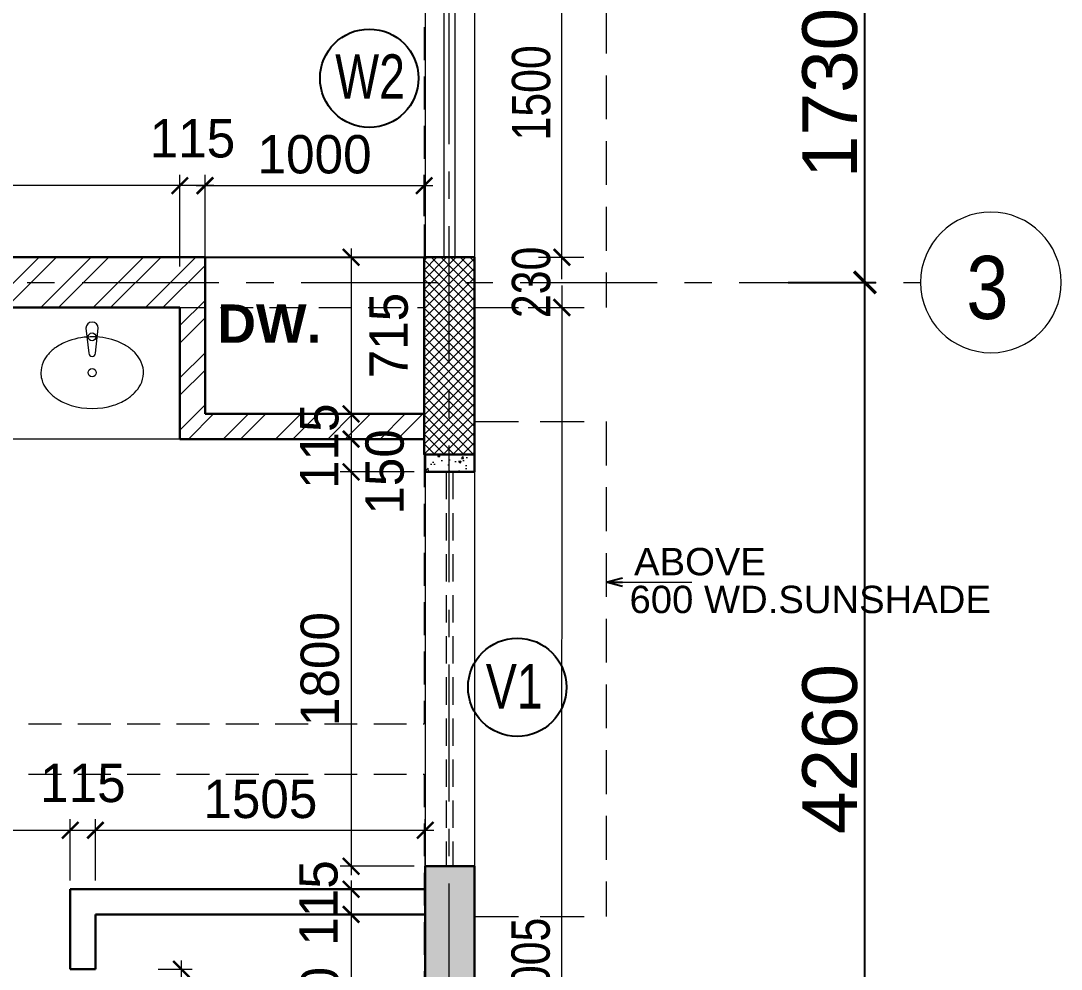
# Model space of a CAD drawing. Header units: millimetres. Extents: x -286480 to 108094, y -227925 to 10018.
# Drawn here: x -8674 to -3926, y -135334 to -131005 of the extents above; entities that cross this region are included whole.
import ezdxf
from ezdxf.enums import TextEntityAlignment as Align

# ---------------------------------------------------------------- set-up
doc = ezdxf.new("R2010")
doc.units = ezdxf.units.MM
doc.header["$LTSCALE"] = 100
doc.header["$MEASUREMENT"] = 0
doc.header["$PDMODE"] = 67
for name, pattern in [('CENTER', [2, 1.25, -0.25, 0.25, -0.25]), ('DASHED', [0.75, 0.5, -0.25]), ('DASHED2', [0.375, 0.25, -0.125])]:
    doc.linetypes.add(name, pattern=pattern)
doc.layers.get('0').update_dxf_attribs({"lineweight": 25})
for name, color, linetype, lineweight in [('A-ANNO-COLUMN-HATCH', 253, 'Continuous', 9), ('A-ANNO-FIXTURE', 31, 'Continuous', 15), ('A-ANNO-GRID', 251, 'CENTER', 9), ('A-ANNO-TEXT', 7, 'Continuous', 25), ('A-ANNO-WALL', 1, 'Continuous', 30), ('AAC BLOCK HATCH', 253, 'Continuous', 5), ('ACC BLOCK', 211, 'Continuous', 30), ('beam', 3, 'Continuous', 20), ('dim', 7, 'Continuous', 13), ('DW-NO', 7, 'Continuous', 25), ('GLASS', 150, 'Continuous', 5), ('GRID TAB', 21, 'Continuous', 5), ('projection', 200, 'DASHED', 18), ('S-COL', 4, 'Continuous', 30), ('text', 7, 'Continuous', 9), ('WALL HATCH', 24, 'Continuous', 9)]:
    doc.layers.add(name, color=color, linetype=linetype, lineweight=lineweight)
doc.layers.add('DIM1', color=132, linetype='Continuous')
doc.styles.add('ARIAL', font='arial.ttf', dxfattribs={"width": 0.8})
doc.styles.add('CENTURY-GOTHIC', font='GOTHIC.TTF', dxfattribs={"height": 175})
doc.styles.add('GOTHIC-TITLE', font='GOTHIC.TTF', dxfattribs={"width": 0.9, "height": 20})
doc.styles.add('SIZE', font='arial.ttf', dxfattribs={"width": 0.75, "height": 200})
doc.styles.get("Standard").update_dxf_attribs({"font": 'sanss___.ttf'})
doc.styles.add('Tower', font='arial.ttf', dxfattribs={"height": 250})
doc.dimstyles.new('1.125', dxfattribs={"dimtxt": 175, "dimasz": 75, "dimexe": 50, "dimexo": 50, "dimgap": 50, "dimtad": 1, "dimdec": 0, "dimrnd": 5, "dimzin": 0, "dimdsep": 46, "dimtxsty": 'CENTURY-GOTHIC', "dimblk": 'ARCHTICK', "dimcen": 5, "dimdle": 40, "dimclrd": 256, "dimclre": 8, "dimclrt": 213, "dimadec": 0, "dimazin": 0, "dimtfac": 1, "dimtdec": 0, "dimtofl": 0, "dimtmove": 2, "dimatfit": 2, "dimldrblk": 'OPEN30', "dimfxl": 80, "dimtolj": 1, "dimtzin": 0, "dimlwd": 15, "dimlwe": 9, "dimarcsym": 1})
doc.dimstyles.new('D 75', dxfattribs={"dimtxt": 175, "dimasz": 75, "dimexe": 100, "dimexo": 100, "dimgap": 50, "dimtad": 1, "dimdec": 0, "dimrnd": 5, "dimzin": 0, "dimdsep": 46, "dimtxsty": 'ARIAL', "dimblk": 'ARCHTICK', "dimcen": 0.09, "dimdle": 100, "dimclrd": 256, "dimclrt": 256, "dimadec": 0, "dimazin": 0, "dimtfac": 1, "dimtdec": 0, "dimtix": 1, "dimtofl": 0, "dimtmove": 1, "dimatfit": 3, "dimfxl": 135, "dimtolj": 1, "dimtzin": 0, "dimlwd": 9, "dimlwe": 9, "dimarcsym": 0})
doc.dimstyles.new('IIITD_WD_L @ 100', dxfattribs={"dimscale": 100, "dimtxt": 2.5, "dimasz": 1, "dimexe": 0.5, "dimexo": 0.25, "dimgap": 0.3, "dimtad": 1, "dimdec": 0, "dimrnd": 1, "dimzin": 0, "dimdsep": 46, "dimtxsty": 'Standard', "dimblk": 'ARCHTICK', "dimcen": 0.2, "dimdle": 1, "dimclrd": 8, "dimclre": 8, "dimadec": 0, "dimazin": 0, "dimtfac": 1, "dimtdec": 0, "dimtofl": 0, "dimtmove": 0, "dimatfit": 0, "dimfxl": 2, "dimtolj": 1, "dimtzin": 0, "dimlwd": -1, "dimlwe": -1, "dimarcsym": 0})
pattern_1 = [(50, (250.085, -34477.53), (107.58903, -9.41282), [11.25, -123.75]), (355, (250.09, -34477.53), (-20.8127, 112.82882), [9, -99]), (100.45144, (259.05, -34478.31), (86.77633, 103.416), [9.56103, -105.17132]), (46.1842, (250.09, -34447.53), (160.0862, -24.8279), [16.875, -185.625]), (96.63564, (263.43, -34449.6), (140.1993, 146.1178), [14.34155, -157.75706]), (351.18416, (250.09, -34447.53), (140.1993, 146.1178), [13.5, -148.5]), (21, (265.085, -34455.03), (89.53606, -60.39283), [11.25, -123.75]), (326, (265.09, -34455.03), (36.4973, 108.77251), [9, -99]), (71.45144, (272.55, -34460.06), (126.03336, 48.37967), [9.56103, -105.17132]), (37.5, (250.085, -34477.53), (1.823978, 49.934078), [0, -97.8, 0, -100.5, 0, -99.375]), (7.5, (250.085, -34477.53), (39.46043, 59.161757), [0, -57.3, 0, -95.55, 0, -37.875]), (327.5, (216.635, -34477.53), (80.073365, -3.38323), [0, -37.5, 0, -117, 0, -155.25]), (317.5, (201.635, -34477.53), (87.477925, 15.015747), [0, -48.75, 0, -77.7, 0, -110.25])]

# ---------------------------------------------------------------- blocks, each defined once
blk = doc.blocks.new('_ArchTick')
at = {"const_width": 0.15}
blk.add_lwpolyline([(-0.5, -0.5), (0.5, 0.5)], dxfattribs=at)
blk = doc.blocks.new('*D318')
at = {"layer": 'Defpoints', "color": 0, "ltscale": 0.1, "transparency": 16777216}
for p in [(-6457.7, -132313.8), (-6421.7, -138319.2, 11.6), (-6209, -138319.4)]:
    blk.add_point(p, dxfattribs=at)
at = {"layer": 'dim', "lineweight": 9, "ltscale": 0.1, "transparency": 16777216}
blk.add_line((-6204.6, -132214), (-6209.1, -138419.4), dxfattribs=at)
at = {"layer": 'dim', "color": 0, "lineweight": 9, "ltscale": 0.1, "transparency": 16777216}
for p, q in [((-6357.7, -132313.9), (-6104.7, -132314.1)), ((-6321.7, -138319.3), (-6109, -138319.4))]:
    blk.add_line(p, q, dxfattribs=at)
at = {"layer": 'dim', "lineweight": 9, "ltscale": 0.1, "transparency": 16777216, "xscale": 75, "yscale": 75, "zscale": 75}
for p, rotation in [((-6204.7, -132314), 89.95871257011103), ((-6209, -138319.4), 269.9587125701111)]:
    blk.add_blockref('_ArchTick', p, dxfattribs=dict(at, rotation=rotation))
at = {"layer": 'dim', "ltscale": 0.1, "transparency": 16777216, "insert": (-6346.2, -135316.6), "char_height": 175, "attachment_point": 5, "rotation": 89.9587, "style": 'ARIAL'}
blk.add_mtext('\\A1;6005', dxfattribs=at)
blk = doc.blocks.new('*D320')
at = {"layer": 'Defpoints', "color": 0, "ltscale": 0.1, "transparency": 16777216}
for p in [(-6411.9, -132084.3), (-6204.6, -132084.3), (-6447.7, -132313.8, 3)]:
    blk.add_point(p, dxfattribs=at)
at = {"layer": 'dim', "lineweight": 9, "ltscale": 0.1, "transparency": 16777216}
for p, q in [((-6204.6, -132084.3), (-6204.6, -132009.3)), ((-6204.6, -132313.8), (-6204.6, -132388.8))]:
    blk.add_line(p, q, dxfattribs=at)
at = {"layer": 'dim', "color": 0, "lineweight": 9, "ltscale": 0.1, "transparency": 16777216}
for p, q in [((-6311.9, -132084.3), (-6104.6, -132084.3)), ((-6347.7, -132313.8), (-6104.6, -132313.8))]:
    blk.add_line(p, q, dxfattribs=at)
at = {"layer": 'dim', "lineweight": 9, "ltscale": 0.1, "transparency": 16777216, "xscale": 75, "yscale": 75, "zscale": 75}
for p, rotation in [((-6204.6, -132084.3), 270), ((-6204.6, -132313.8), 90)]:
    blk.add_blockref('_ArchTick', p, dxfattribs=dict(at, rotation=rotation))
at = {"layer": 'dim', "ltscale": 0.1, "transparency": 16777216, "insert": (-6344, -132199.1), "char_height": 175, "attachment_point": 5, "rotation": 90, "style": 'ARIAL'}
blk.add_mtext('\\A1;230', dxfattribs=at)
blk = doc.blocks.new('*D321')
at = {"layer": 'Defpoints', "color": 0, "ltscale": 0.1, "transparency": 16777216}
for p in [(-6540.9, -130583.6), (-6204.6, -130583.6), (-6401.9, -132084.3)]:
    blk.add_point(p, dxfattribs=at)
at = {"layer": 'dim', "lineweight": 9, "ltscale": 0.1, "transparency": 16777216}
blk.add_line((-6204.6, -132184.3), (-6204.6, -130483.6), dxfattribs=at)
at = {"layer": 'dim', "color": 0, "lineweight": 9, "ltscale": 0.1, "transparency": 16777216}
for p, q in [((-6440.9, -130583.6), (-6104.6, -130583.6)), ((-6301.9, -132084.3), (-6104.6, -132084.3))]:
    blk.add_line(p, q, dxfattribs=at)
at = {"layer": 'dim', "lineweight": 9, "ltscale": 0.1, "transparency": 16777216, "xscale": 75, "yscale": 75, "zscale": 75}
for p, rotation in [((-6204.6, -130583.6), 90), ((-6204.6, -132084.3), 270)]:
    blk.add_blockref('_ArchTick', p, dxfattribs=dict(at, rotation=rotation))
at = {"layer": 'dim', "ltscale": 0.1, "transparency": 16777216, "insert": (-6344, -131334), "char_height": 175, "attachment_point": 5, "rotation": 90, "style": 'ARIAL'}
blk.add_mtext('\\A1;1500', dxfattribs=at)
blk = doc.blocks.new('A$C618E22CC-flat-4')
at = {"ltscale": 0.005}
for p, q in [((229.2, -124.8), (122.1, -168.1)), ((149.2, -217.7), (243.5, -151.1))]:
    blk.add_line(p, q, dxfattribs=at)
at = {"ltscale": 0.005, "elevation": 0}
blk.add_lwpolyline([(426.4, -301.1, 0.121913), (468.7, -261.9, 0.073987), (487.8, -221.3, 0.061779), (496.1, -172.9, 0.061635), (491.2, -108.7, 0.150175), (399.1, 60.4, 0.061576), (347.8, 99.3, 0.060614), (302.5, 118.5, 0.07262), (258, 124.6, 0.233645), (164.7, 78.2, 0.076611), (143.6, 39.5, 0.064134), (133, -7.5, 0.05407), (133.6, -60, 0.177775), (237.1, -258.6, 0.063284), (289.1, -294.9, 0.062742), (334.4, -311.7, 0.075083), (378.5, -315.1, 0.10593)], format="xyb", close=True, dxfattribs=at)
at = {"ltscale": 0.005}
for centre, major_axis in [((314.1, -95.5), (8.7, -16.5)), ((170.5, -173.8), (8.3, -15.7))]:
    blk.add_ellipse(centre, major_axis=major_axis, ratio=0.999906, dxfattribs=at)
for centre, major_axis, start_param, end_param in [((236.3, -137.9), (7, -13.3), 0.014498, 3.156088), ((136.3, -192.5), (-13.2, 25), 0.038667, 3.131918)]:
    blk.add_ellipse(centre, major_axis=major_axis, ratio=0.999906, start_param=start_param, end_param=end_param, dxfattribs=at)
blk = doc.blocks.new('*D287')
at = {"layer": 'Defpoints', "color": 0, "ltscale": 0.1, "transparency": 16777216}
for p in [(-8448.2, -134700), (-9948.2, -134978.8), (-8448.2, -134978.8)]:
    blk.add_point(p, dxfattribs=at)
at = {"layer": 'dim', "color": 8, "lineweight": 9, "ltscale": 0.1, "transparency": 16777216}
for p, q in [((-9948.2, -134928.8), (-9948.2, -134650)), ((-8448.2, -134928.8), (-8448.2, -134650))]:
    blk.add_line(p, q, dxfattribs=at)
at = {"layer": 'dim', "lineweight": 15, "ltscale": 0.1, "transparency": 16777216}
blk.add_line((-9988.2, -134700), (-8408.2, -134700), dxfattribs=at)
at = {"layer": 'dim', "lineweight": 15, "ltscale": 0.1, "transparency": 16777216, "xscale": 75, "yscale": 75, "zscale": 75, "rotation": 180}
blk.add_blockref('_ArchTick', (-9948.2, -134700), dxfattribs=at)
at = {"layer": 'dim', "lineweight": 15, "ltscale": 0.1, "transparency": 16777216, "xscale": 75, "yscale": 75, "zscale": 75}
blk.add_blockref('_ArchTick', (-8448.2, -134700), dxfattribs=at)
at = {"layer": 'dim', "color": 213, "ltscale": 0.1, "transparency": 16777216, "insert": (-9198.2, -134558.1), "char_height": 175, "attachment_point": 5, "style": 'CENTURY-GOTHIC'}
blk.add_mtext('\\A1;1500', dxfattribs=at)
blk = doc.blocks.new('_Open30')
at = {"color": 0, "linetype": 'ByBlock', "lineweight": -2}
for p, q in [((-1, 0.268), (0, 0)), ((0, 0), (-1, -0.268)), ((0, 0), (-1, 0))]:
    blk.add_line(p, q, dxfattribs=at)
blk = doc.blocks.new('*D288')
at = {"layer": 'Defpoints', "color": 0, "ltscale": 0.1, "transparency": 16777216}
for p in [(-8333.2, -134700), (-8448.2, -134978.8), (-8333.2, -134978.8)]:
    blk.add_point(p, dxfattribs=at)
at = {"layer": 'dim', "color": 8, "lineweight": 9, "ltscale": 0.1, "transparency": 16777216}
for p, q in [((-8448.2, -134928.8), (-8448.2, -134650)), ((-8333.2, -134928.8), (-8333.2, -134650))]:
    blk.add_line(p, q, dxfattribs=at)
at = {"layer": 'dim', "lineweight": 15, "ltscale": 0.1, "transparency": 16777216}
blk.add_line((-8488.2, -134700), (-8293.2, -134700), dxfattribs=at)
at = {"layer": 'dim', "lineweight": 15, "ltscale": 0.1, "transparency": 16777216, "xscale": 75, "yscale": 75, "zscale": 75, "rotation": 180}
blk.add_blockref('_ArchTick', (-8448.2, -134700), dxfattribs=at)
at = {"layer": 'dim', "lineweight": 15, "ltscale": 0.1, "transparency": 16777216, "xscale": 75, "yscale": 75, "zscale": 75}
blk.add_blockref('_ArchTick', (-8333.2, -134700), dxfattribs=at)
at = {"layer": 'dim', "color": 213, "ltscale": 0.1, "transparency": 16777216, "insert": (-8390.7, -134485.3), "char_height": 175, "attachment_point": 5, "style": 'CENTURY-GOTHIC'}
blk.add_mtext('\\A1;115', dxfattribs=at)
blk = doc.blocks.new('*D289')
at = {"layer": 'Defpoints', "color": 0, "ltscale": 0.1, "transparency": 16777216}
for p in [(-6828.2, -134700), (-8333.2, -134978.8), (-6828.2, -134978.8)]:
    blk.add_point(p, dxfattribs=at)
at = {"layer": 'dim', "color": 8, "lineweight": 9, "ltscale": 0.1, "transparency": 16777216}
for p, q in [((-8333.2, -134928.8), (-8333.2, -134650)), ((-6828.2, -134928.8), (-6828.2, -134650))]:
    blk.add_line(p, q, dxfattribs=at)
at = {"layer": 'dim', "lineweight": 15, "ltscale": 0.1, "transparency": 16777216}
blk.add_line((-8373.2, -134700), (-6788.2, -134700), dxfattribs=at)
at = {"layer": 'dim', "lineweight": 15, "ltscale": 0.1, "transparency": 16777216, "xscale": 75, "yscale": 75, "zscale": 75, "rotation": 180}
blk.add_blockref('_ArchTick', (-8333.2, -134700), dxfattribs=at)
at = {"layer": 'dim', "lineweight": 15, "ltscale": 0.1, "transparency": 16777216, "xscale": 75, "yscale": 75, "zscale": 75}
blk.add_blockref('_ArchTick', (-6828.2, -134700), dxfattribs=at)
at = {"layer": 'dim', "color": 213, "ltscale": 0.1, "transparency": 16777216, "insert": (-7580.7, -134558.1), "char_height": 175, "attachment_point": 5, "style": 'CENTURY-GOTHIC'}
blk.add_mtext('\\A1;1505', dxfattribs=at)
blk = doc.blocks.new('*D248')
at = {"layer": 'Defpoints', "color": 0, "ltscale": 0.1, "transparency": 16777216}
for p in [(-6833.2, -131757.3), (-6833.2, -131947.1), (-7833.2, -132157.5)]:
    blk.add_point(p, dxfattribs=at)
at = {"layer": 'dim', "color": 8, "lineweight": 9, "ltscale": 0.1, "transparency": 16777216}
for p, q in [((-7833.2, -132107.5), (-7833.2, -131707.3)), ((-6833.2, -131897.1), (-6833.2, -131707.3))]:
    blk.add_line(p, q, dxfattribs=at)
at = {"layer": 'dim', "lineweight": 15, "ltscale": 0.1, "transparency": 16777216}
blk.add_line((-7873.2, -131757.3), (-6793.2, -131757.3), dxfattribs=at)
at = {"layer": 'dim', "lineweight": 15, "ltscale": 0.1, "transparency": 16777216, "xscale": 75, "yscale": 75, "zscale": 75, "rotation": 180}
blk.add_blockref('_ArchTick', (-7833.2, -131757.3), dxfattribs=at)
at = {"layer": 'dim', "lineweight": 15, "ltscale": 0.1, "transparency": 16777216, "xscale": 75, "yscale": 75, "zscale": 75}
blk.add_blockref('_ArchTick', (-6833.2, -131757.3), dxfattribs=at)
at = {"layer": 'dim', "color": 213, "ltscale": 0.1, "transparency": 16777216, "insert": (-7333.2, -131615.4), "char_height": 175, "attachment_point": 5, "style": 'CENTURY-GOTHIC'}
blk.add_mtext('\\A1;1000', dxfattribs=at)
blk = doc.blocks.new('*D249')
at = {"layer": 'Defpoints', "color": 0, "ltscale": 0.1, "transparency": 16777216}
for p in [(-7948.2, -131757.3), (-7948.2, -132177.1), (-7833.2, -132157.5)]:
    blk.add_point(p, dxfattribs=at)
at = {"layer": 'dim', "color": 8, "lineweight": 9, "ltscale": 0.1, "transparency": 16777216}
for p, q in [((-7948.2, -132127.1), (-7948.2, -131707.3)), ((-7833.2, -132107.5), (-7833.2, -131707.3))]:
    blk.add_line(p, q, dxfattribs=at)
at = {"layer": 'dim', "lineweight": 15, "ltscale": 0.1, "transparency": 16777216}
blk.add_line((-7793.2, -131757.3), (-7988.2, -131757.3), dxfattribs=at)
at = {"layer": 'dim', "lineweight": 15, "ltscale": 0.1, "transparency": 16777216, "xscale": 75, "yscale": 75, "zscale": 75, "rotation": 180}
blk.add_blockref('_ArchTick', (-7948.2, -131757.3), dxfattribs=at)
at = {"layer": 'dim', "lineweight": 15, "ltscale": 0.1, "transparency": 16777216, "xscale": 75, "yscale": 75, "zscale": 75}
blk.add_blockref('_ArchTick', (-7833.2, -131757.3), dxfattribs=at)
at = {"layer": 'dim', "color": 213, "ltscale": 0.1, "transparency": 16777216, "insert": (-7890.7, -131542.6), "char_height": 175, "attachment_point": 5, "style": 'CENTURY-GOTHIC'}
blk.add_mtext('\\A1;115', dxfattribs=at)
blk = doc.blocks.new('*D250')
at = {"layer": 'Defpoints', "color": 0, "ltscale": 0.1, "transparency": 16777216}
for p in [(-10248.2, -131757.3), (-10248.2, -132177.1), (-7948.2, -132177.1)]:
    blk.add_point(p, dxfattribs=at)
at = {"layer": 'dim', "color": 8, "lineweight": 9, "ltscale": 0.1, "transparency": 16777216}
for p, q in [((-10248.2, -132127.1), (-10248.2, -131707.3)), ((-7948.2, -132127.1), (-7948.2, -131707.3))]:
    blk.add_line(p, q, dxfattribs=at)
at = {"layer": 'dim', "lineweight": 15, "ltscale": 0.1, "transparency": 16777216}
blk.add_line((-7908.2, -131757.3), (-10288.2, -131757.3), dxfattribs=at)
at = {"layer": 'dim', "lineweight": 15, "ltscale": 0.1, "transparency": 16777216, "xscale": 75, "yscale": 75, "zscale": 75, "rotation": 180}
blk.add_blockref('_ArchTick', (-10248.2, -131757.3), dxfattribs=at)
at = {"layer": 'dim', "lineweight": 15, "ltscale": 0.1, "transparency": 16777216, "xscale": 75, "yscale": 75, "zscale": 75}
blk.add_blockref('_ArchTick', (-7948.2, -131757.3), dxfattribs=at)
at = {"layer": 'dim', "color": 213, "ltscale": 0.1, "transparency": 16777216, "insert": (-9098.2, -131615.4), "char_height": 175, "attachment_point": 5, "style": 'CENTURY-GOTHIC'}
blk.add_mtext('\\A1;2300', dxfattribs=at)
blk = doc.blocks.new('*D255')
at = {"layer": 'Defpoints', "color": 0, "ltscale": 0.1, "transparency": 16777216}
for p in [(-7096.9, -132084.3), (-7166.4, -132799.3), (-7096.9, -132799.3)]:
    blk.add_point(p, dxfattribs=at)
at = {"layer": 'dim', "lineweight": 15, "ltscale": 0.1, "transparency": 16777216}
blk.add_line((-7166.4, -132044.3), (-7166.4, -132839.3), dxfattribs=at)
at = {"layer": 'dim', "color": 8, "lineweight": 9, "ltscale": 0.1, "transparency": 16777216}
for p, q in [((-7146.9, -132084.3), (-7216.4, -132084.3)), ((-7146.9, -132799.3), (-7216.4, -132799.3))]:
    blk.add_line(p, q, dxfattribs=at)
at = {"layer": 'dim', "lineweight": 15, "ltscale": 0.1, "transparency": 16777216, "xscale": 75, "yscale": 75, "zscale": 75}
for p, rotation in [((-7166.4, -132084.3), 90), ((-7166.4, -132799.3), 270)]:
    blk.add_blockref('_ArchTick', p, dxfattribs=dict(at, rotation=rotation))
at = {"layer": 'dim', "color": 213, "ltscale": 0.1, "transparency": 16777216, "insert": (-6994.2, -132441.8), "char_height": 175, "attachment_point": 5, "rotation": 90, "style": 'CENTURY-GOTHIC'}
blk.add_mtext('\\A1;715', dxfattribs=at)
blk = doc.blocks.new('*D256')
at = {"layer": 'Defpoints', "color": 0, "ltscale": 0.1, "transparency": 16777216}
for p in [(-7096.9, -132799.3), (-7166.4, -132914.3), (-6991.5, -132914.3)]:
    blk.add_point(p, dxfattribs=at)
at = {"layer": 'dim', "lineweight": 15, "ltscale": 0.1, "transparency": 16777216}
blk.add_line((-7166.4, -132759.3), (-7166.4, -132954.3), dxfattribs=at)
at = {"layer": 'dim', "color": 8, "lineweight": 9, "ltscale": 0.1, "transparency": 16777216}
for p, q in [((-7146.9, -132799.3), (-7216.4, -132799.3)), ((-7041.5, -132914.3), (-7216.4, -132914.3))]:
    blk.add_line(p, q, dxfattribs=at)
at = {"layer": 'dim', "lineweight": 15, "ltscale": 0.1, "transparency": 16777216, "xscale": 75, "yscale": 75, "zscale": 75}
for p, rotation in [((-7166.4, -132799.3), 90), ((-7166.4, -132914.3), 270)]:
    blk.add_blockref('_ArchTick', p, dxfattribs=dict(at, rotation=rotation))
at = {"layer": 'dim', "color": 213, "ltscale": 0.1, "transparency": 16777216, "insert": (-7310.6, -132947.1), "char_height": 175, "attachment_point": 5, "rotation": 90, "style": 'CENTURY-GOTHIC'}
blk.add_mtext('\\A1;115', dxfattribs=at)
blk = doc.blocks.new('*D257')
at = {"layer": 'Defpoints', "color": 0, "ltscale": 0.1, "transparency": 16777216}
for p in [(-6930.1, -134969.3), (-7166.4, -135084.3), (-6930.1, -135084.3)]:
    blk.add_point(p, dxfattribs=at)
at = {"layer": 'dim', "lineweight": 15, "ltscale": 0.1, "transparency": 16777216}
blk.add_line((-7166.4, -134929.3), (-7166.4, -135124.3), dxfattribs=at)
at = {"layer": 'dim', "color": 8, "lineweight": 9, "ltscale": 0.1, "transparency": 16777216}
for p, q in [((-6980.1, -134969.3), (-7216.4, -134969.3)), ((-6980.1, -135084.3), (-7216.4, -135084.3))]:
    blk.add_line(p, q, dxfattribs=at)
at = {"layer": 'dim', "lineweight": 15, "ltscale": 0.1, "transparency": 16777216, "xscale": 75, "yscale": 75, "zscale": 75}
for p, rotation in [((-7166.4, -134969.3), 90), ((-7166.4, -135084.3), 270)]:
    blk.add_blockref('_ArchTick', p, dxfattribs=dict(at, rotation=rotation))
at = {"layer": 'dim', "color": 213, "ltscale": 0.1, "transparency": 16777216, "insert": (-7314.5, -135032), "char_height": 175, "attachment_point": 5, "rotation": 90, "style": 'CENTURY-GOTHIC'}
blk.add_mtext('\\A1;115', dxfattribs=at)
blk = doc.blocks.new('*D258')
at = {"layer": 'Defpoints', "color": 0, "ltscale": 0.1, "transparency": 16777216}
for p in [(-6930.1, -135084.3), (-7166.4, -136084.3), (-6930.1, -136084.3)]:
    blk.add_point(p, dxfattribs=at)
at = {"layer": 'dim', "color": 8, "lineweight": 9, "ltscale": 0.1, "transparency": 16777216}
for p, q in [((-6980.1, -135084.3), (-7216.4, -135084.3)), ((-6980.1, -136084.3), (-7216.4, -136084.3))]:
    blk.add_line(p, q, dxfattribs=at)
at = {"layer": 'dim', "lineweight": 15, "ltscale": 0.1, "transparency": 16777216}
blk.add_line((-7166.4, -135044.3), (-7166.4, -136124.3), dxfattribs=at)
at = {"layer": 'dim', "lineweight": 15, "ltscale": 0.1, "transparency": 16777216, "xscale": 75, "yscale": 75, "zscale": 75}
for p, rotation in [((-7166.4, -135084.3), 90), ((-7166.4, -136084.3), 270)]:
    blk.add_blockref('_ArchTick', p, dxfattribs=dict(at, rotation=rotation))
at = {"layer": 'dim', "color": 213, "ltscale": 0.1, "transparency": 16777216, "insert": (-7308.3, -135584.3), "char_height": 175, "attachment_point": 5, "rotation": 90, "style": 'CENTURY-GOTHIC'}
blk.add_mtext('\\A1;1000', dxfattribs=at)
blk = doc.blocks.new('*D263')
at = {"layer": 'Defpoints', "color": 0, "ltscale": 0.1, "transparency": 16777216}
for p in [(-6991.5, -132914.3), (-7166.4, -133064.3), (-6930.3, -133064.3)]:
    blk.add_point(p, dxfattribs=at)
at = {"layer": 'dim', "lineweight": 15, "ltscale": 0.1, "transparency": 16777216}
blk.add_line((-7166.4, -132874.3), (-7166.4, -133104.3), dxfattribs=at)
at = {"layer": 'dim', "color": 8, "lineweight": 9, "ltscale": 0.1, "transparency": 16777216}
for p, q in [((-7041.5, -132914.3), (-7216.4, -132914.3)), ((-6980.3, -133064.3), (-7216.4, -133064.3))]:
    blk.add_line(p, q, dxfattribs=at)
at = {"layer": 'dim', "lineweight": 15, "ltscale": 0.1, "transparency": 16777216, "xscale": 75, "yscale": 75, "zscale": 75}
for p, rotation in [((-7166.4, -132914.3), 90), ((-7166.4, -133064.3), 270)]:
    blk.add_blockref('_ArchTick', p, dxfattribs=dict(at, rotation=rotation))
at = {"layer": 'dim', "color": 213, "ltscale": 0.1, "transparency": 16777216, "insert": (-7012.7, -133064.3), "char_height": 175, "attachment_point": 5, "rotation": 90, "style": 'CENTURY-GOTHIC'}
blk.add_mtext('\\A1;150', dxfattribs=at)
blk = doc.blocks.new('*D264')
at = {"layer": 'Defpoints', "color": 0, "ltscale": 0.1, "transparency": 16777216}
for p in [(-6828.2, -133064.3), (-7166.4, -134864.3), (-6828, -134864.3, 9.5)]:
    blk.add_point(p, dxfattribs=at)
at = {"layer": 'dim', "lineweight": 15, "ltscale": 0.1, "transparency": 16777216}
blk.add_line((-7166.4, -133024.3), (-7166.4, -134904.3), dxfattribs=at)
at = {"layer": 'dim', "color": 8, "lineweight": 9, "ltscale": 0.1, "transparency": 16777216}
for p, q in [((-6878.2, -133064.3), (-7216.4, -133064.3)), ((-6878, -134864.3), (-7216.4, -134864.3))]:
    blk.add_line(p, q, dxfattribs=at)
at = {"layer": 'dim', "lineweight": 15, "ltscale": 0.1, "transparency": 16777216, "xscale": 75, "yscale": 75, "zscale": 75}
for p, rotation in [((-7166.4, -133064.3), 90), ((-7166.4, -134864.3), 270)]:
    blk.add_blockref('_ArchTick', p, dxfattribs=dict(at, rotation=rotation))
at = {"layer": 'dim', "color": 213, "ltscale": 0.1, "transparency": 16777216, "insert": (-7308.3, -133964.3), "char_height": 175, "attachment_point": 5, "rotation": 90, "style": 'CENTURY-GOTHIC'}
blk.add_mtext('\\A1;1800', dxfattribs=at)
blk = doc.blocks.new('GRIDTAB')
at = {"layer": 'GRID TAB', "ltscale": 0.1}
blk.add_circle((4668008.8, 8270544.3), 334.3, dxfattribs=at)
at = {"layer": 'GRID TAB', "ltscale": 0.1, "style": 'GOTHIC-TITLE', "width": 0.9}
blk.add_attdef('1', text='', height=300, dxfattribs=at).set_placement((4667992.4, 8270418.2), align=Align.CENTER)
blk = doc.blocks.new('*D407')
at = {"layer": 'Defpoints', "color": 0, "ltscale": 0.5, "transparency": 16777216}
for p in [(-5196.4, -132199.3, 20.1), (-4821.6, -132199.3), (-5522.6, -136459.3, -0.6)]:
    blk.add_point(p, dxfattribs=at)
at = {"layer": 'DIM1', "color": 8, "ltscale": 0.5, "transparency": 16777216}
for p, q in [((-4821.6, -136559.3), (-4821.6, -132099.3)), ((-5171.4, -132199.3), (-4771.6, -132199.3)), ((-5497.6, -136459.3), (-4771.6, -136459.3))]:
    blk.add_line(p, q, dxfattribs=at)
at = {"layer": 'DIM1', "color": 8, "ltscale": 0.5, "transparency": 16777216, "xscale": 100, "yscale": 100, "zscale": 100}
for p, rotation in [((-4821.6, -132199.3), 90), ((-4821.6, -136459.3), 270)]:
    blk.add_blockref('_ArchTick', p, dxfattribs=dict(at, rotation=rotation))
at = {"layer": 'DIM1', "color": 0, "ltscale": 0.5, "transparency": 16777216, "insert": (-4980.6, -134329.3), "char_height": 250, "attachment_point": 5, "rotation": 90}
blk.add_mtext('\\A1;4260', dxfattribs=at)
blk = doc.blocks.new('*D408')
at = {"layer": 'Defpoints', "color": 0, "ltscale": 0.5, "transparency": 16777216}
for p in [(-5204.5, -130469.3, -5.7), (-4821.6, -130469.3), (-5188.2, -132199.3, 20.1)]:
    blk.add_point(p, dxfattribs=at)
at = {"layer": 'DIM1', "color": 8, "ltscale": 0.5, "transparency": 16777216}
for p, q in [((-4821.6, -132299.3), (-4821.6, -130369.3)), ((-5179.5, -130469.3), (-4771.6, -130469.3)), ((-5163.2, -132199.3), (-4771.6, -132199.3))]:
    blk.add_line(p, q, dxfattribs=at)
at = {"layer": 'DIM1', "color": 8, "ltscale": 0.5, "transparency": 16777216, "xscale": 100, "yscale": 100, "zscale": 100}
for p, rotation in [((-4821.6, -130469.3), 90), ((-4821.6, -132199.3), 270)]:
    blk.add_blockref('_ArchTick', p, dxfattribs=dict(at, rotation=rotation))
at = {"layer": 'DIM1', "color": 0, "ltscale": 0.5, "transparency": 16777216, "insert": (-4980.6, -131334.3), "char_height": 250, "attachment_point": 5, "rotation": 90}
blk.add_mtext('\\A1;1730', dxfattribs=at)
blk = doc.blocks.new('*D516')
at = {"layer": 'Defpoints', "color": 0, "ltscale": 0.1, "transparency": 16777216}
for p in [(-8097.1, -135334.3, 11.7), (-8097.1, -136084.3, 11.7), (-7941.5, -136084.3)]:
    blk.add_point(p, dxfattribs=at)
at = {"layer": 'dim', "lineweight": 15, "ltscale": 0.1, "transparency": 16777216}
blk.add_line((-7941.5, -135294.3), (-7941.5, -136124.3), dxfattribs=at)
at = {"layer": 'dim', "color": 8, "lineweight": 9, "ltscale": 0.1, "transparency": 16777216}
for p, q in [((-8047.1, -135334.3), (-7891.5, -135334.3)), ((-8047.1, -136084.3), (-7891.5, -136084.3))]:
    blk.add_line(p, q, dxfattribs=at)
at = {"layer": 'dim', "lineweight": 15, "ltscale": 0.1, "transparency": 16777216, "xscale": 75, "yscale": 75, "zscale": 75}
for p, rotation in [((-7941.5, -135334.3), 90), ((-7941.5, -136084.3), 270)]:
    blk.add_blockref('_ArchTick', p, dxfattribs=dict(at, rotation=rotation))
at = {"layer": 'dim', "color": 213, "ltscale": 0.1, "transparency": 16777216, "insert": (-8083.4, -135709.3), "char_height": 175, "attachment_point": 5, "rotation": 90, "style": 'CENTURY-GOTHIC'}
blk.add_mtext('\\A1;750', dxfattribs=at)

msp = doc.modelspace()

# ---------------------------------------------------------------- hatches: boundary and pattern name
at = {"layer": 'A-ANNO-COLUMN-HATCH', "lineweight": 9, "ltscale": 0.1}
h = msp.add_hatch(dxfattribs=at)
h.set_pattern_fill('ANSI37', color=256, scale=250)
h.set_pattern_definition([(45, (-133072.633, -60657.46), (-22.097087, 22.097087), []), (135, (-133072.633, -60657.46), (-22.097087, -22.097087), [])])
h.paths.add_polyline_path([(-6603.2, -132984.3), (-6603.2, -132084.3), (-6833.2, -132084.3), (-6833.2, -132984.3)])
at = {"layer": 'AAC BLOCK HATCH'}
h = msp.add_hatch(dxfattribs=at)
h.set_pattern_fill('AR-CONC', color=256, scale=15, style=0)
h.set_pattern_definition(pattern_1)
h.paths.add_polyline_path([(-6603.2, -132984.3), (-6828.2, -132984.3), (-6828.2, -133064.3), (-6603.2, -133064.3)])
h = msp.add_hatch(dxfattribs=at)
h.set_pattern_fill('AR-CONC', color=256, scale=15, style=0)
h.set_pattern_definition(pattern_1)
h.paths.add_polyline_path([(-6603.2, -134864.3), (-6828.2, -134864.3), (-6828.2, -137644.3), (-6603.1, -137644.3)])
at = {"layer": 'WALL HATCH', "ltscale": 0.1}
h = msp.add_hatch(dxfattribs=at)
h.set_pattern_fill('ANSI32', color=256, scale=450, style=0)
h.set_pattern_definition([(45, (0.09, -34477.53), (-119.32427, 119.32427), []), (45, (79.63, -34477.53), (-119.32427, 119.32427), [])])
h.paths.add_polyline_path([(-10248.2, -132314.3), (-7948.2, -132314.3), (-7948.2, -132914.3), (-6833.3, -132914.3), (-6833.3, -132799.3), (-7833.2, -132799.3), (-7833.2, -132084.3), (-10363.2, -132084.4), (-10363.2, -132914.3), (-10248.2, -132914.3)])

# ---------------------------------------------------------------- linework, layer by layer
at = {"ltscale": 5}
msp.add_line((-7833.2, -132084.3, 11.7), (-6833.2, -132084.3, 11.7), dxfattribs=at)
at = {"layer": 'A-ANNO-FIXTURE', "ltscale": 0.1}
msp.add_line((-7948.2, -132914.3, 11.7), (-10248.2, -132914.3, 11.7), dxfattribs=at)
at = {"layer": 'A-ANNO-GRID', "ltscale": 5}
for p, q in [((-6718.2, -140568.1, -20.7), (-6718.2, -124321.9, -20.7)), ((-30394.7, -132199.3, 11.7), (-4567.5, -132199.3, 11.7))]:
    msp.add_line(p, q, dxfattribs=at)
at = {"layer": 'A-ANNO-WALL', "ltscale": 0.1}
for p, q in [((-10363.2, -132084.3, 11.7), (-7833.2, -132084.3, 11.7)), ((-7833.2, -132084.3, 11.7), (-7833.2, -132799.3, 11.7)), ((-10248.2, -132314.3, 11.7), (-7948.2, -132314.3, 11.7)), ((-7948.2, -132314.3, 11.7), (-7948.2, -132914.3, 11.7)), ((-7948.2, -132314.3, 11.7), (-7948.2, -132914.3, 11.7)), ((-7833.2, -132799.3, 11.7), (-6833.2, -132799.3, 11.7)), ((-7948.2, -132914.3, 11.7), (-6833.2, -132914.3, 11.7)), ((-6828.2, -134969.3, 11.7), (-8448.2, -134969.3, 11.7)), ((-8448.2, -134969.3, 11.7), (-8448.2, -135334.3, 11.7)), ((-8448.2, -135084.3, 11.7), (-8448.2, -135334.3, 11.7)), ((-6828.2, -135084.3, 11.7), (-8333.2, -135084.3, 11.7)), ((-8333.2, -135084.3, 11.7), (-8333.2, -135334.3, 11.7)), ((-8333.2, -135334.3, 11.7), (-8448.2, -135334.3, 11.7))]:
    msp.add_line(p, q, dxfattribs=at)
at = {"layer": 'ACC BLOCK', "ltscale": 0.5}
for p, q in [((-6828.2, -133064.3, 11.7), (-6828.2, -132984.3, 15.7)), ((-6603.2, -132984.3, 11.7), (-6603.2, -133064.3, 23.2)), ((-6603.2, -133064.3, 11.7), (-6828.2, -133064.3, 11.7)), ((-6828.4, -137644.3, 25.1), (-6828.2, -134864.3, 21.1)), ((-6603.1, -137644.3, 23.2), (-6603.2, -134864.3, 13.4))]:
    msp.add_line(p, q, dxfattribs=at)
at = {"layer": 'ACC BLOCK', "ltscale": 0.5, "extrusion": (0.000177257, 0.059341, 0.998238)}
msp.add_line((-6828.2, -134864.3, 21.1), (-6603.2, -134864.3, 21.1), dxfattribs=at)
at = {"layer": 'beam', "linetype": 'DASHED2', "ltscale": 6}
for p, q in [((-6603.2, -129459.3, 27.5), (-6603.2, -132084.3, 11.7)), ((-6833.2, -130584.3, 20.7), (-6833.2, -132084.3, 11.7)), ((-12793.2, -132084.3, 11.7), (-6833.2, -132084.3, 11.7)), ((-11363.2, -132314.3, 11.7), (-6833.2, -132314.3, 11.7)), ((-6833.2, -132984.3, 11.7), (-6833.2, -134214, 14.7)), ((-6603.2, -132984.3, 11.7), (-6603.1, -137644.3, 23.2)), ((-11563.2, -134214.3, 11.7), (-6833.2, -134214, 32.7)), ((-11563.2, -134444.3, 11.7), (-6833.2, -134444, 32.7)), ((-6833.2, -134444, 15.3), (-6833.1, -137644.3, 23.2))]:
    msp.add_line(p, q, dxfattribs=at)
at = {"layer": 'DW-NO', "color": 51}
for centre in [(-7083.7, -131267.1, -370.9), (-6408.3, -134047.4, -138.5)]:
    msp.add_circle(centre, 224.4, dxfattribs=at)
at = {"layer": 'GLASS', "ltscale": 0.1}
for p, q in [((-6828.2, -130584.3, -20.7), (-6828.2, -132084.3, -20.7)), ((-6743.2, -130584.3, 11.7), (-6743.2, -132084.3, 11.7)), ((-6693.2, -130584.3, 11.7), (-6693.2, -132084.3, 11.7)), ((-6603.2, -130584.3, -20.7), (-6603.2, -132084.3, -20.7))]:
    msp.add_line(p, q, dxfattribs=at)
at = {"layer": 'GLASS', "ltscale": 0.1, "extrusion": (0.000177257, 0.059341, 0.998238)}
for p, q in [((-6828.2, -133064.3, 11.7), (-6828.2, -134864.3, 11.7)), ((-6603.2, -133064.3, 4), (-6603.2, -134864.3, 13.5))]:
    msp.add_line(p, q, dxfattribs=at)
at = {"layer": 'GLASS', "linetype": 'DASHED2', "ltscale": 5, "extrusion": (0.000177257, 0.059341, 0.998238)}
for p, q in [((-6732.8, -133064.3, 11.7), (-6732.7, -134864.3, 11.7)), ((-6702.8, -133064.3, 11.7), (-6702.7, -134864.3, 11.7))]:
    msp.add_line(p, q, dxfattribs=at)
at = {"layer": 'projection', "color": 21, "ltscale": 4}
for p, q in [((-6003, -130354.3, 44), (-6003, -132314.3, 35.7)), ((-6603, -132314.3, 36.7), (-6003, -132314.3, 36.7)), ((-6603, -132834.3, 11.7), (-6003, -132834.3, 11.7)), ((-6003, -132834.6, 34.6), (-6003, -135094.3, 34.6)), ((-6603, -135094.3, 21.1), (-6003, -135094.3, 21.1))]:
    msp.add_line(p, q, dxfattribs=at)
at = {"layer": 'S-COL', "ltscale": 0.1, "elevation": 11.7}
msp.add_lwpolyline([(-6603.2, -132984.3), (-6603.2, -132084.3), (-6833.2, -132084.3), (-6833.2, -132984.3)], close=True, dxfattribs=at)

# ---------------------------------------------------------------- block references
at = {"layer": 'A-ANNO-FIXTURE', "ltscale": 0.1, "extrusion": (8.53162e-12, 5.06706e-12, -1), "xscale": -1, "zscale": -1, "rotation": 118.4563556794251}
msp.add_blockref('A$C618E22CC-flat-4', (8114.6, -132380.5, -23.2), dxfattribs=at)
at = {"layer": 'GRID TAB', "color": 1}
ref = msp.add_blockref('GRIDTAB', (-4485535, 7807523.2, -13.1), dxfattribs=dict(at, xscale=-0.9600000000000005, yscale=0.9600000000000005, zscale=0.9600000000000005, rotation=180))
ref.add_attrib('1', '3', dxfattribs={"ltscale": 0.1, "height": 288, "rotation": 360, "style": 'GOTHIC-TITLE', "width": 0.9}).set_placement((-4262.4, -132366.2, -13.1), align=Align.CENTER)

# ---------------------------------------------------------------- texts
at = {"layer": 'A-ANNO-TEXT', "insert": (-7539.4, -132387.4, -181.9), "char_height": 150, "width": 2908.602, "attachment_point": 5, "style": 'Tower'}
msp.add_mtext('{\\fArial|b1|i0|c0|p34;\\H1.1667x;DW.}', dxfattribs=at)
at = {"layer": 'DW-NO', "color": 51, "style": 'SIZE', "width": 0.75}
for s, p in [('W2', (-7239, -131360.7, -370.9)), ('V1', (-6551.5, -134144.4, -138.5))]:
    msp.add_text(s, height=202.67, dxfattribs=at).set_placement(p)
at = {"layer": 'text', "color": 40}
for s, p in [('ABOVE', (-5875.1, -133536.1, 48)), ('600 WD.SUNSHADE', (-5895.8, -133708.8, 49.6))]:
    msp.add_text(s, height=125, dxfattribs=at).set_placement(p)

# ---------------------------------------------------------------- dimensions: what is measured, and where the dimension line sits
at = {"layer": 'dim', "ltscale": 0.1}
for base, p1, p2, angle, dimstyle, picture, middle in [((-6204.6, -130583.6, 11.7), (-6401.9, -132084.3, 11.7), (-6540.9, -130583.6, 11.7), 90, 'D 75', '*D321', (-6344, -131334, 11.7)), ((-6204.6338, -132084.3015, 11.6582), (-6447.6578, -132313.8147, 14.6453), (-6411.914, -132084.3015, 11.6582), 90, 'D 75', '*D320', (-6344.0438, -132199.0581, 11.6582)), ((-6209, -138319.4, 14.6), (-6457.7, -132313.8, 14.6), (-6421.7, -138319.2, 26.2), 269.9587, 'D 75', '*D318', (-6346.2, -135316.6, 14.6)), ((-7166.4, -134864.3, 11.7), (-6828.2, -133064.3, 11.7), (-6828, -134864.3, 21.1), 90, '1.125', '*D264', (-7308.3, -133964.3, 11.7)), ((-8333.2, -134700, 11.7), (-8448.2, -134978.8, 11.7), (-8333.2, -134978.8, 11.7), 180, '1.125', '*D288', (-8390.7, -134485.3, 11.7)), ((-8448.2, -134700, 11.7), (-9948.2, -134978.8, 11.7), (-8448.2, -134978.8, 11.7), 180, '1.125', '*D287', (-9198.2, -134558.1, 11.7)), ((-6828.2, -134700, 11.7), (-8333.2, -134978.8, 11.7), (-6828.2, -134978.8, 11.7), 180, '1.125', '*D289', (-7580.7, -134558.1, 11.7)), ((-7166.4, -136084.3, 11.7), (-6930.1, -135084.3, 11.7), (-6930.1, -136084.3, 11.7), 90, '1.125', '*D258', (-7308.3, -135584.3, 11.7)), ((-7941.5, -136084.3), (-8097.1, -135334.3, 11.7), (-8097.1, -136084.3, 11.7), 90, '1.125', '*D516', (-8083.4, -135709.3))]:
    dim = msp.add_linear_dim(base=base, p1=p1, p2=p2, angle=angle, dimstyle=dimstyle, dxfattribs=at)
    dim.commit()
    dim.dimension.update_dxf_attribs({"geometry": picture, "text_midpoint": middle})
for base, p1, p2, picture, middle in [((-7948.2, -131757.3, 11.7), (-7833.2, -132157.5, 11.7), (-7948.2, -132177.1, 11.7), '*D249', (-7890.7, -131542.6, 11.7)), ((-10248.2, -131757.3, 11.7), (-7948.2, -132177.1, 11.7), (-10248.2, -132177.1, 11.7), '*D250', (-9098.2, -131615.4, 11.7)), ((-6833.2, -131757.3, 11.7), (-7833.2, -132157.5, 11.7), (-6833.2, -131947.1, 11.7), '*D248', (-7333.2, -131615.4, 11.7))]:
    dim = msp.add_linear_dim(base=base, p1=p1, p2=p2, dimstyle='1.125', dxfattribs=at)
    dim.commit()
    dim.dimension.update_dxf_attribs({"geometry": picture, "text_midpoint": middle})
for base, p1, p2, picture, middle in [((-7166.4, -132799.3, 11.7), (-7096.9, -132084.3, 11.7), (-7096.9, -132799.3, 11.7), '*D255', (-6994.2, -132441.8, 11.7)), ((-7166.4, -132914.3, 11.7), (-7096.9, -132799.3, 11.7), (-6991.5, -132914.3, 11.7), '*D256', (-7310.6, -132947.1, 11.7)), ((-7166.4, -133064.3, 11.7), (-6991.5, -132914.3, 11.7), (-6930.3, -133064.3, 11.7), '*D263', (-7012.7, -133064.3, 11.7)), ((-7166.4, -135084.3, 11.7), (-6930.1, -134969.3, 11.7), (-6930.1, -135084.3, 11.7), '*D257', (-7314.5, -135032, 11.7))]:
    dim = msp.add_linear_dim(base=base, p1=p1, p2=p2, angle=90, dimstyle='1.125', dxfattribs=at)
    dim.commit()
    dim.dimension.update_dxf_attribs({"geometry": picture, "text_midpoint": middle, "dimtype": 160})
at = {"layer": 'DIM1', "ltscale": 0.5}
for base, p1, p2, picture, middle in [((-4821.6, -130469.3, -1.2), (-5188.2, -132199.3, 18.8), (-5204.5, -130469.3, -6.9), '*D408', (-4980.6, -131334.3, -1.2)), ((-4821.6, -132199.3, -1.2), (-5522.6, -136459.3, -1.8), (-5196.4, -132199.3, 18.8), '*D407', (-4980.6, -134329.3, -1.2))]:
    dim = msp.add_linear_dim(base=base, p1=p1, p2=p2, angle=270, dimstyle='IIITD_WD_L @ 100', dxfattribs=at)
    dim.commit()
    dim.dimension.update_dxf_attribs({"geometry": picture, "text_midpoint": middle})

# ---------------------------------------------------------------- leaders
at = {"layer": 'text', "color": 40}
msp.add_leader([(-6003, -133567.3, 34.6), (-5611.2, -133567.3, 34.6)], dimstyle='1.125', override={"dimtad": 0, "dimfxl": 0, "dimfxlon": 1, "dimtfill": 1, "dimarcsym": 2}, dxfattribs=at)

doc.saveas('drawing.dxf')
